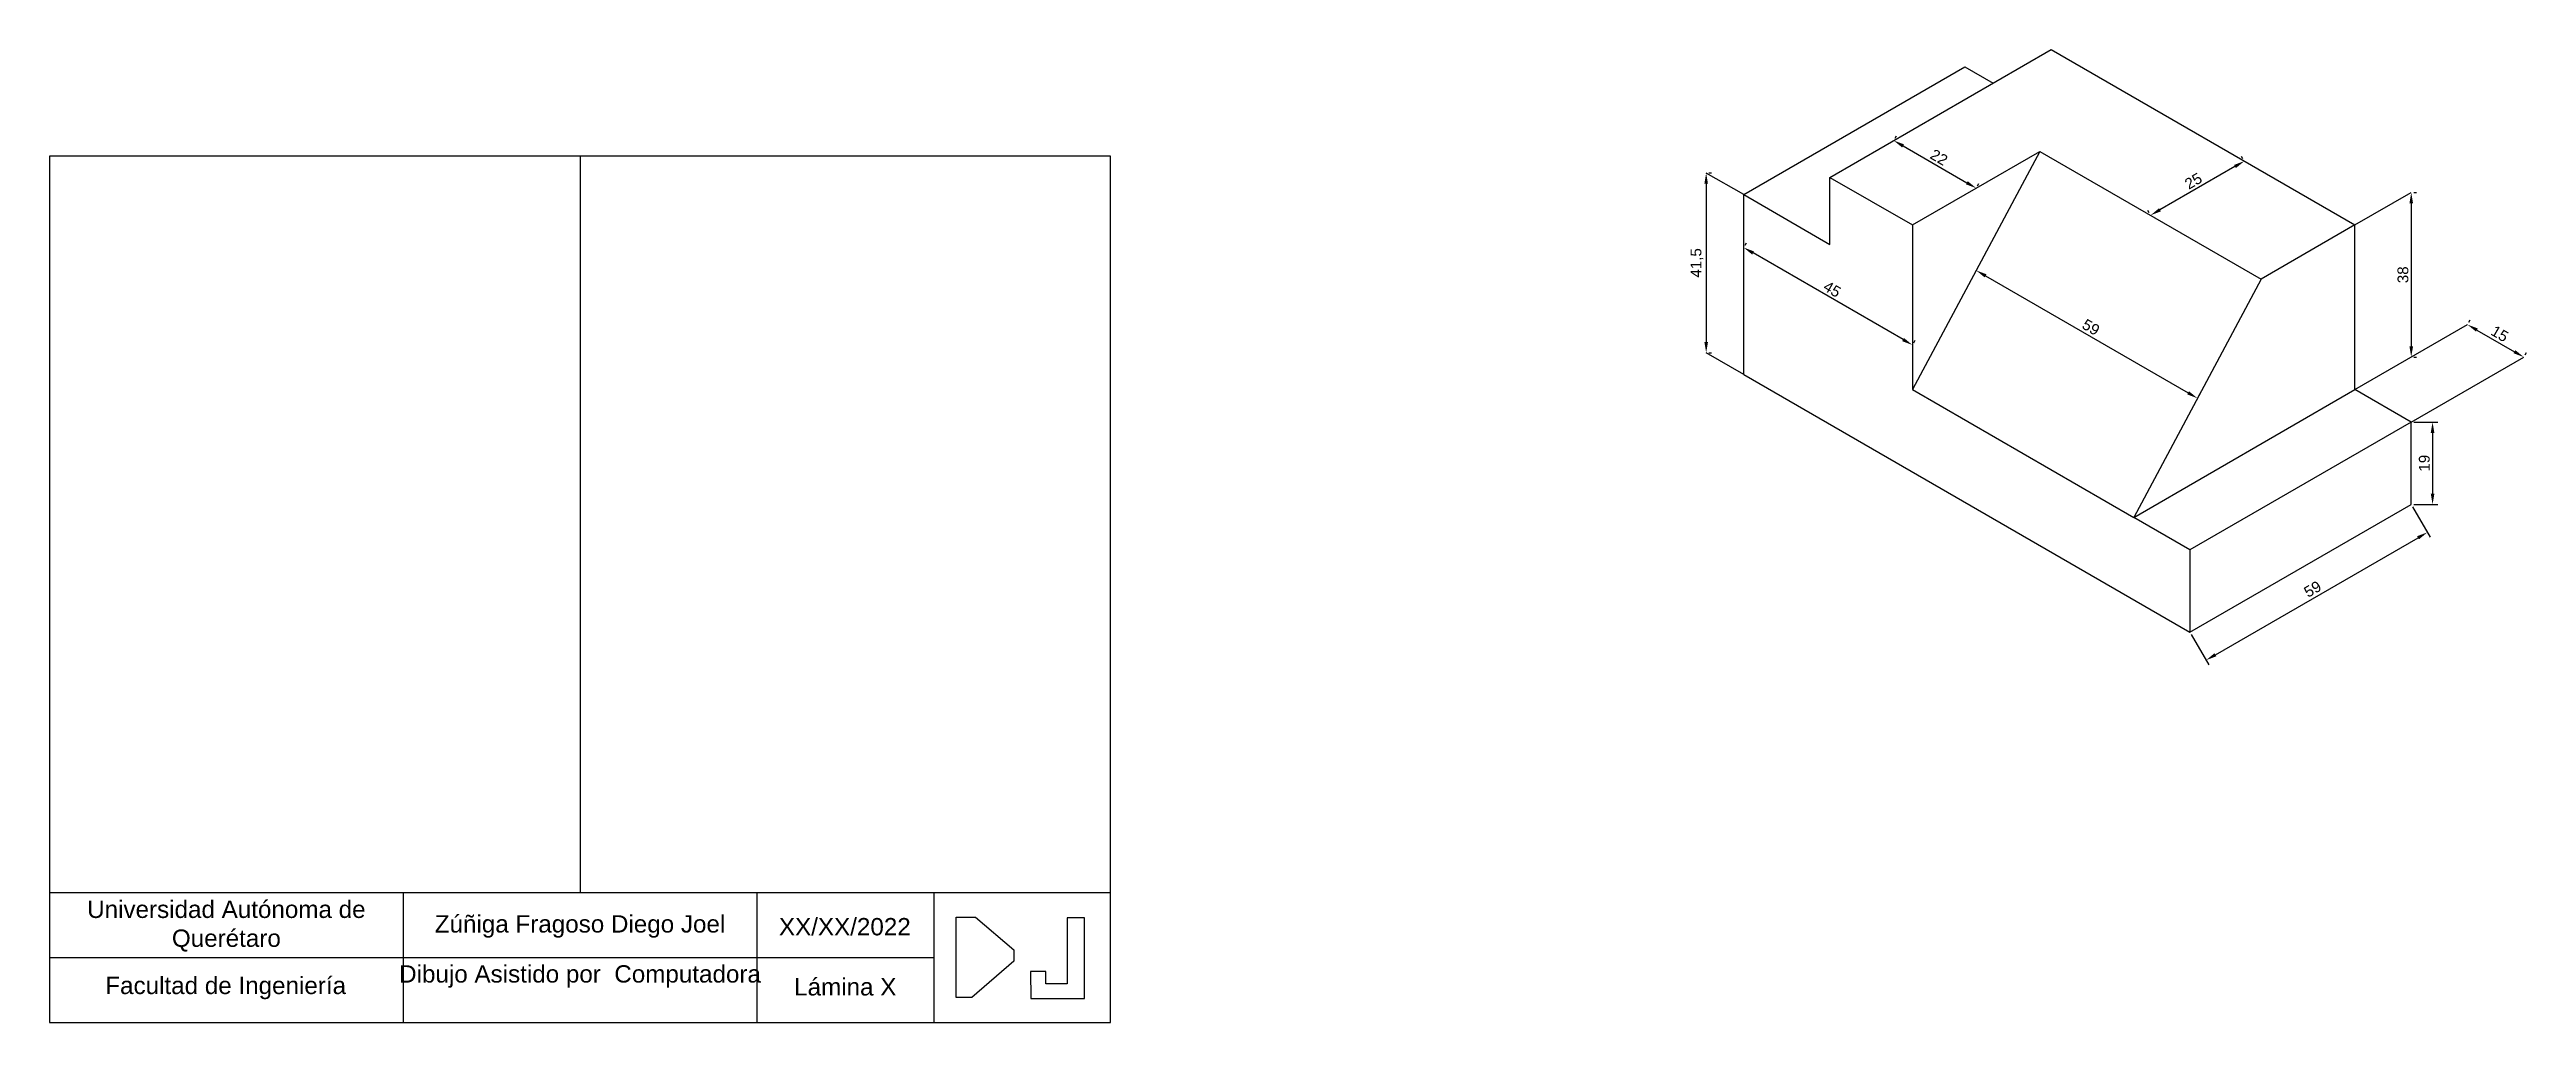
# Model space of a CAD drawing. Header units: millimetres. Extents: x 25 to 597, y 10 to 235.
import ezdxf

# ---------------------------------------------------------------- set-up
doc = ezdxf.new("R2010")
doc.units = ezdxf.units.MM
doc.header["$PDMODE"] = 35
for name, color, linetype, lineweight in [('Cotas', 90, 'Continuous', 25), ('Figura', 140, 'Continuous', 25), ('Marco', 30, 'Continuous', 30)]:
    doc.layers.add(name, color=color, linetype=linetype, lineweight=lineweight)
doc.styles.get("Standard").update_dxf_attribs({"font": 'arial.ttf'})
doc.dimstyles.new('ISO-25', dxfattribs={"dimtxt": 2.5, "dimasz": 2.5, "dimexe": 1.25, "dimexo": 0.625, "dimtad": 1, "dimtxsty": 'Standard', "dimcen": 2.5, "dimadec": 0, "dimazin": 0, "dimtfac": 1, "dimtmove": 0, "dimatfit": 3, "dimfxl": 1, "dimarcsym": 0})

# ---------------------------------------------------------------- blocks, each defined once
blk = doc.blocks.new('*D1')
at = {"layer": 'Cotas', "color": 0, "lineweight": -2, "transparency": 16777216}
for p, q in [((570.68, 129.06), (574.72, 122.06)), ((525.16, 94.89), (571.93, 121.89)), ((519.58, 99.56), (523.62, 92.56))]:
    blk.add_line(p, q, dxfattribs=at)
at = {"layer": 'Cotas', "color": 0, "transparency": 16777216}
for points in [[(571.72, 122.25), (572.14, 121.53), (574.09, 123.14)], [(524.95, 95.25), (525.37, 94.53), (523, 93.64)]]:
    blk.add_solid(points, dxfattribs=at)
at = {"layer": 'Defpoints', "color": 0, "transparency": 16777216}
for p in [(570.36, 129.6), (574.09, 123.14), (519.27, 100.1)]:
    blk.add_point(p, dxfattribs=at)
at = {"layer": 'Cotas', "color": 0, "transparency": 16777216, "insert": (547.59, 110.04), "char_height": 2.5, "attachment_point": 5, "rotation": 30}
blk.add_mtext('59', dxfattribs=at)
blk = doc.blocks.new('*D2')
at = {"layer": 'Cotas', "color": 0, "lineweight": -2, "transparency": 16777216}
for p, q in [((570.99, 148.6), (576.54, 148.6)), ((575.29, 146.1), (575.29, 132.1)), ((570.99, 129.6), (576.54, 129.6))]:
    blk.add_line(p, q, dxfattribs=at)
at = {"layer": 'Cotas', "color": 0, "transparency": 16777216}
for points in [[(574.87, 146.1), (575.71, 146.1), (575.29, 148.6)], [(574.87, 132.1), (575.71, 132.1), (575.29, 129.6)]]:
    blk.add_solid(points, dxfattribs=at)
at = {"layer": 'Defpoints', "color": 0, "transparency": 16777216}
for p in [(570.36, 148.6), (570.36, 129.6), (575.29, 129.6)]:
    blk.add_point(p, dxfattribs=at)
at = {"layer": 'Cotas', "color": 0, "transparency": 16777216, "insert": (573.39, 139.1), "char_height": 2.5, "attachment_point": 5, "rotation": 90}
blk.add_mtext('19', dxfattribs=at)
blk = doc.blocks.new('*D3')
at = {"layer": 'Cotas', "color": 0, "lineweight": -2, "transparency": 16777216}
for p, q in [((583.67, 171.64), (583.98, 172.18)), ((585.52, 169.85), (594.18, 164.85)), ((596.66, 164.14), (596.97, 164.68))]:
    blk.add_line(p, q, dxfattribs=at)
at = {"layer": 'Cotas', "color": 0, "transparency": 16777216}
for points in [[(585.73, 170.21), (585.31, 169.49), (583.35, 171.1)], [(594.39, 165.21), (593.97, 164.49), (596.35, 163.6)]]:
    blk.add_solid(points, dxfattribs=at)
at = {"layer": 'Defpoints', "color": 0, "transparency": 16777216}
for p in [(583.35, 171.1), (596.35, 163.6), (596.35, 163.6)]:
    blk.add_point(p, dxfattribs=at)
at = {"layer": 'Cotas', "color": 0, "transparency": 16777216, "insert": (590.8, 168.99), "char_height": 2.5, "attachment_point": 5, "rotation": 330}
blk.add_mtext('15', dxfattribs=at)
blk = doc.blocks.new('*D4')
at = {"layer": 'Cotas', "color": 0, "lineweight": -2, "transparency": 16777216}
for p, q in [((570.99, 201.6), (571.61, 201.6)), ((570.36, 199.1), (570.36, 166.1)), ((570.99, 163.6), (571.61, 163.6))]:
    blk.add_line(p, q, dxfattribs=at)
at = {"layer": 'Cotas', "color": 0, "transparency": 16777216}
for points in [[(569.95, 199.1), (570.78, 199.1), (570.36, 201.6)], [(569.95, 166.1), (570.78, 166.1), (570.36, 163.6)]]:
    blk.add_solid(points, dxfattribs=at)
at = {"layer": 'Defpoints', "color": 0, "transparency": 16777216}
for p in [(570.36, 201.6), (570.36, 163.6), (570.36, 163.6)]:
    blk.add_point(p, dxfattribs=at)
at = {"layer": 'Cotas', "color": 0, "transparency": 16777216, "insert": (568.46, 182.6), "char_height": 2.5, "attachment_point": 5, "rotation": 90}
blk.add_mtext('38', dxfattribs=at)
blk = doc.blocks.new('*D5')
at = {"layer": 'Cotas', "color": 0, "lineweight": -2, "transparency": 16777216}
for p, q in [((529.66, 207.6), (512.34, 197.6)), ((531.51, 209.39), (531.2, 209.93)), ((509.86, 196.89), (509.55, 197.43))]:
    blk.add_line(p, q, dxfattribs=at)
at = {"layer": 'Cotas', "color": 0, "transparency": 16777216}
for points in [[(529.45, 207.96), (529.87, 207.24), (531.83, 208.85)], [(512.13, 197.96), (512.55, 197.24), (510.18, 196.35)]]:
    blk.add_solid(points, dxfattribs=at)
at = {"layer": 'Defpoints', "color": 0, "transparency": 16777216}
for p in [(531.83, 208.85), (510.18, 196.35), (510.18, 196.35)]:
    blk.add_point(p, dxfattribs=at)
at = {"layer": 'Cotas', "color": 0, "transparency": 16777216, "insert": (520.05, 204.24), "char_height": 2.5, "attachment_point": 5, "rotation": 30}
blk.add_mtext('25', dxfattribs=at)
blk = doc.blocks.new('*D6')
at = {"layer": 'Cotas', "color": 0, "lineweight": -2, "transparency": 16777216}
for p, q in [((470.22, 184.14), (470.53, 184.68)), ((472.07, 182.35), (518.84, 155.35)), ((521.31, 154.64), (521.63, 155.18))]:
    blk.add_line(p, q, dxfattribs=at)
at = {"layer": 'Cotas', "color": 0, "transparency": 16777216}
for points in [[(472.28, 182.71), (471.86, 181.99), (469.91, 183.6)], [(519.04, 155.71), (518.63, 154.99), (521, 154.1)]]:
    blk.add_solid(points, dxfattribs=at)
at = {"layer": 'Defpoints', "color": 0, "transparency": 16777216}
for p in [(469.91, 183.6), (521, 154.1), (521, 154.1)]:
    blk.add_point(p, dxfattribs=at)
at = {"layer": 'Cotas', "color": 0, "transparency": 16777216, "insert": (496.4, 170.49), "char_height": 2.5, "attachment_point": 5, "rotation": 330}
blk.add_mtext('59', dxfattribs=at)
blk = doc.blocks.new('*D7')
at = {"layer": 'Cotas', "color": 0, "lineweight": -2, "transparency": 16777216}
for p, q in [((408.18, 206.1), (408.8, 206.1)), ((407.55, 203.6), (407.55, 167.1)), ((408.18, 164.6), (408.8, 164.6))]:
    blk.add_line(p, q, dxfattribs=at)
at = {"layer": 'Cotas', "color": 0, "transparency": 16777216}
for points in [[(407.13, 203.6), (407.97, 203.6), (407.55, 206.1)], [(407.13, 167.1), (407.97, 167.1), (407.55, 164.6)]]:
    blk.add_solid(points, dxfattribs=at)
at = {"layer": 'Defpoints', "color": 0, "transparency": 16777216}
for p in [(407.55, 206.1), (407.55, 164.6), (407.55, 164.6)]:
    blk.add_point(p, dxfattribs=at)
at = {"layer": 'Cotas', "color": 0, "transparency": 16777216, "insert": (405.42, 185.35), "char_height": 2.5, "attachment_point": 5, "rotation": 90}
blk.add_mtext('41,5', dxfattribs=at)
blk = doc.blocks.new('*D8')
at = {"layer": 'Cotas', "color": 0, "lineweight": -2, "transparency": 16777216}
for p, q in [((451.17, 214.14), (451.48, 214.68)), ((453.02, 212.35), (467.74, 203.85)), ((470.22, 203.14), (470.53, 203.68))]:
    blk.add_line(p, q, dxfattribs=at)
at = {"layer": 'Cotas', "color": 0, "transparency": 16777216}
for points in [[(453.23, 212.71), (452.81, 211.99), (450.85, 213.6)], [(467.95, 204.21), (467.53, 203.49), (469.91, 202.6)]]:
    blk.add_solid(points, dxfattribs=at)
at = {"layer": 'Defpoints', "color": 0, "transparency": 16777216}
for p in [(450.85, 213.6), (469.91, 202.6), (469.91, 202.6)]:
    blk.add_point(p, dxfattribs=at)
at = {"layer": 'Cotas', "color": 0, "transparency": 16777216, "insert": (461.32, 209.73), "char_height": 2.5, "attachment_point": 5, "rotation": 330}
blk.add_mtext('22', dxfattribs=at)
blk = doc.blocks.new('*D9')
at = {"layer": 'Cotas', "color": 0, "lineweight": -2, "transparency": 16777216}
for p, q in [((416.52, 189.43), (416.84, 189.97)), ((453.02, 167.64), (418.38, 187.64)), ((455.5, 166.93), (455.81, 167.47))]:
    blk.add_line(p, q, dxfattribs=at)
at = {"layer": 'Cotas', "color": 0, "transparency": 16777216}
for points in [[(418.59, 188), (418.17, 187.28), (416.21, 188.89)], [(453.23, 168), (452.81, 167.28), (455.18, 166.39)]]:
    blk.add_solid(points, dxfattribs=at)
at = {"layer": 'Defpoints', "color": 0, "transparency": 16777216}
for p in [(416.21, 188.89), (416.21, 188.89), (455.18, 166.39)]:
    blk.add_point(p, dxfattribs=at)
at = {"layer": 'Cotas', "color": 0, "transparency": 16777216, "insert": (436.65, 179.28), "char_height": 2.5, "attachment_point": 5, "rotation": 330}
blk.add_mtext('45', dxfattribs=at)

msp = doc.modelspace()

# ---------------------------------------------------------------- linework, layer by layer
at = {"layer": 'Cotas'}
for p, q in [((416.212, 201.097), (407.551, 206.097)), ((557.374, 194.097), (570.364, 201.597)), ((557.374, 156.097), (583.355, 171.097)), ((416.212, 159.597), (407.551, 164.597)), ((570.364, 148.597), (596.345, 163.597))]:
    msp.add_line(p, q, dxfattribs=at)
at = {"layer": 'Figura'}
for p, q in [((436.13, 205.097), (487.226, 234.597)), ((487.226, 234.597), (557.374, 194.097)), ((416.212, 201.097), (467.307, 230.597)), ((467.307, 230.597), (473.802, 226.847)), ((455.183, 194.097), (484.628, 211.097)), ((484.628, 211.097), (455.183, 156.097)), ((484.628, 211.097), (535.723, 181.597)), ((416.212, 159.597), (416.212, 201.097)), ((416.212, 201.097), (436.13, 189.597)), ((436.13, 189.597), (436.13, 205.097)), ((436.13, 205.097), (455.183, 194.097)), ((455.183, 194.097), (455.183, 156.097)), ((557.374, 194.097), (535.723, 181.597)), ((557.374, 156.097), (557.374, 194.097)), ((535.723, 181.597), (506.278, 126.597)), ((416.212, 159.597), (519.269, 100.097)), ((455.183, 156.097), (506.278, 126.597)), ((506.278, 126.597), (557.374, 156.097)), ((570.364, 148.597), (557.374, 156.097)), ((570.364, 148.597), (519.269, 119.097)), ((570.364, 129.597), (570.364, 148.597)), ((519.269, 119.097), (506.278, 126.597)), ((519.269, 100.097), (570.364, 129.597)), ((519.269, 119.097), (519.269, 100.097))]:
    msp.add_line(p, q, dxfattribs=at)
at = {"layer": 'Marco'}
for p, q in [((270, 210), (25, 210)), ((25, 210), (25, 10)), ((147.5, 210), (147.5, 40)), ((270, 10), (270, 210)), ((25, 40), (270, 40)), ((106.667, 40), (106.667, 10)), ((188.333, 40), (188.333, 10)), ((229.167, 40), (229.167, 10)), ((238.854, 34.334), (247.705, 26.729)), ((264.014, 34.172), (260.016, 34.172)), ((260.016, 34.172), (260.016, 18.915)), ((264.014, 15.49), (264.014, 34.172)), ((25, 25), (229.167, 25)), ((247.705, 24.172), (237.974, 15.723)), ((255.066, 21.768), (251.525, 21.768)), ((251.525, 21.768), (251.601, 15.49)), ((255.066, 18.915), (255.066, 21.768)), ((260.016, 18.915), (255.066, 18.915)), ((251.601, 15.49), (264.014, 15.49)), ((25, 10), (270, 10))]:
    msp.add_line(p, q, dxfattribs=at)
for points in [[(237.974, 15.723), (234.379, 15.723), (234.379, 34.334), (238.854, 34.334)], [(247.705, 26.729), (247.705, 24.172)]]:
    msp.add_lwpolyline(points, dxfattribs=at)

# ---------------------------------------------------------------- texts
at = {"layer": 'Marco', "char_height": 4, "attachment_point": 1}
for s, width, insert in [('\\pxqc;Universidad Autónoma de Querétaro', 81.66667, (25, 38.12)), ('\\pxqc;Zúñiga Fragoso Diego Joel', 81.66667, (106.667, 34.753)), ('\\pxqc;XX/XX/2022', 40.83333, (188.233, 34.106)), ('\\pxqc;Dibujo Asistido por  Computadora', 81.66667, (106.667, 23.206)), ('\\pxqc;Facultad de Ingeniería', 81.66667, (24.841, 20.548)), ('\\pxqc;Lámina X', 40.83333, (188.333, 20.223))]:
    msp.add_mtext_dynamic_manual_height_columns(s, width=width, gutter_width=12.5, heights=[0], dxfattribs=dict(at, insert=insert))

# ---------------------------------------------------------------- dimensions: what is measured, and where the dimension line sits
at = {"layer": 'Cotas'}
for p1, p2, distance, picture, middle in [((450.853, 213.597), (469.905, 202.597), 0, '*D8', (461.319, 209.725)), ((531.826, 208.847), (510.175, 196.347), 0, '*D5', (520.05, 204.244)), ((455.183, 166.386), (416.212, 188.886), 0, '*D9', (436.645, 179.278)), ((469.905, 183.597), (521.001, 154.097), 0, '*D6', (496.404, 170.494)), ((583.355, 171.097), (596.345, 163.597), 0, '*D3', (590.801, 168.994)), ((519.269, 100.097), (570.364, 129.597), -7.456, '*D1', (547.594, 110.036))]:
    dim = msp.add_aligned_dim(p1=p1, p2=p2, distance=distance, dimstyle='ISO-25', dxfattribs=at)
    dim.commit()
    dim.dimension.update_dxf_attribs({"geometry": picture, "text_midpoint": middle})
for base, p1, p2, picture, middle in [((407.551, 164.597), (407.551, 206.097), (407.551, 164.597), '*D7', (405.424, 185.347)), ((570.364, 163.597), (570.364, 201.597), (570.364, 163.597), '*D4', (568.462, 182.597)), ((575.291, 129.597), (570.364, 148.597), (570.364, 129.597), '*D2', (573.389, 139.097))]:
    dim = msp.add_linear_dim(base=base, p1=p1, p2=p2, angle=90, dimstyle='ISO-25', dxfattribs=at)
    dim.commit()
    dim.dimension.update_dxf_attribs({"geometry": picture, "text_midpoint": middle})

doc.saveas('drawing.dxf')
